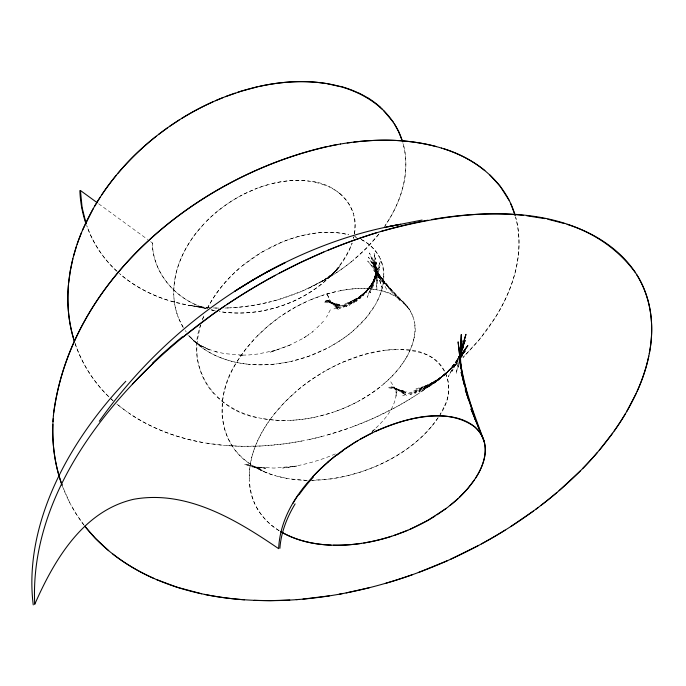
<?xml version="1.0" encoding="UTF-8"?>
<svg xmlns="http://www.w3.org/2000/svg" width="686" height="686" viewBox="0 0 686 686"><rect width="100%" height="100%" fill="white"/><g stroke="black" fill="none" stroke-linecap="round" stroke-linejoin="round"><path stroke-width="0.51" stroke-dasharray="3.43 2.57" d="M383.851 275.935C383.748 285.908 380.43 295.597 375.576 304.224M396.251 392.761L396.028 396.465L396.199 394.553C394.339 409.542 383.311 421.453 372.524 431.142M222.238 403.462L222.032 415.081L223.67 426.143M197.302 341.045C194.961 360.502 201.23 381.039 215.147 395.033M222.461 401.396C224.133 387.822 229.201 374.83 236.138 363.1M197.534 339.081L200.552 325.181M354.353 234.08L354.979 223.833L353.787 215.455M354.396 233.755C360.244 207.095 336.732 183.642 311.307 181.404M414.095 337.812C420.029 315.389 401.842 293.745 379.967 290.487M458.471 362.422L456.181 373.733L458.514 362.457M353.539 238.076L353.873 236.627M353.427 238.565L353.779 237.064M413.787 339.287C406.652 367.276 382.977 387.616 358.632 401.113M251.813 456.987L249.515 469.138L249.147 480.869M200.664 324.812C184.714 366.881 215.721 411.669 258.802 417.851M252.422 454.801C256.555 440.712 263.844 427.712 272.728 416.093M457.948 359.395L455.675 365.406L458.042 359.67M202.25 320.105L204.102 315.389M202.584 319.187L204.179 315.2M444.579 405.666C454.844 386.218 445.488 359.79 423.674 353.702M195.793 233.463C182.347 250.879 173.112 272.471 173.772 294.766M181.276 257.867C173.044 276.595 170.754 298.676 178.523 317.944M330.335 309.789L326.45 317.241M457.914 358.744L452.271 371.186L457.699 359.721M443.868 407.312L440.198 414.378M182.142 255.929C190.022 238.745 202.319 223.808 216.827 211.794M207.258 308.589C215.293 292.742 226.937 278.902 240.417 267.411M207.361 308.366C220.335 283.189 241.875 263.047 266.528 249.464M457.802 358.701L448.275 376.691L458.008 358.538M406.661 357.089C412.843 346.31 416.719 333.473 414.164 321.039M389.837 218.174C403.239 195.827 410.297 168.113 402.802 142.534M496.072 316.229C514.174 287.014 525.039 250.664 515.478 216.647M439.134 416.136C462.87 383.251 439.803 347.742 400.787 349.551M374.607 305.896L365.972 317.961L353.144 330.841M388.953 219.649L385.189 225.488M405.675 358.761L399.526 367.645M477.928 341.311C506.217 307.74 527.371 261.975 515.718 217.522M237.347 361.102L245.502 349.363L255.123 338.181M457.931 358.512L455.152 362.928L458.171 358.804M494.735 318.364L479.591 339.296L462.939 357.638M438.174 417.637L432.789 425.046M437.994 417.911C414.284 451.903 374.222 471.574 334.133 478.442M384.349 226.697C401.113 202.842 411.111 171.912 402.948 143.031M457.708 359.335L451.371 367.91L457.956 359.764M378.921 234.046L366.941 247.646L353.23 260.234M274.366 414.001L284.484 402.476L295.915 391.68M378.715 234.312C364.412 252.337 346.387 267.231 326.57 278.859M197.285 231.568L204.857 222.924M457.922 359.618L447.341 372.438L457.974 360.416M398.197 369.308L392.186 376.057M431.588 426.512C416.762 444.099 397.065 457.073 376.091 466.197M323.543 321.185L314.943 329.837M476.178 343.369L463.316 357.252M457.914 360.313L442.813 376.803L458.059 361.093L438.2 380.644L455.178 364.635L433.458 384.074L451.379 368.571L428.81 386.973L447.598 372.044L423.888 389.597L443.516 375.371L419.206 391.697L439.563 378.218L414.824 393.31L435.807 380.627L410.374 394.596L431.931 382.831L406.335 395.428M334.631 271.853L339.501 266.648L329.589 277.041M331.664 274.992C340.573 265.928 348.059 255.192 352.124 243.067C331.998 293.659 271.51 319.453 219.58 311.607M331.878 274.632L336.56 269.984L328.405 277.676L338.944 267.737M256.864 336.389L267.96 326.099L280.077 316.778M206.512 221.218C216.948 210.696 229.047 201.83 242.184 194.987M390.617 377.643L381.639 385.746M330.326 276.321C301.386 304.078 259.145 317.841 219.443 311.573M457.528 362.868L450.025 369.668M457.382 363.005C439.117 380.138 418.537 394.724 396.611 406.764M330.609 275.592L337.349 269.658L324.787 279.716L330.575 275.558L321.734 281.474L326.956 278.242L308.914 288.146L310.175 287.52M448.104 371.332L440.198 377.857M341.568 339.673C366.976 322.763 393.387 290.461 380.13 258.416M297.93 389.965C310.749 379.238 325.018 370.234 340.23 363.297M313.716 330.866L311.796 332.384L312.593 331.767M351.335 332.358C322.832 355.502 285.187 367.593 248.521 364.257M242.372 265.782L261.212 252.508L281.646 242.227M351.772 261.435C316.1 290.221 270.773 306.848 224.957 308.031M372.524 431.28L375.396 428.973L372.044 431.64M218.654 210.31C245.545 189.113 281.2 175.376 315.646 182.227M380.027 387.041C365.749 398.343 349.346 406.849 332.075 412.569M438.165 379.461L419.48 392.932M310.389 333.439L309.875 333.816M310.587 380.258C272.668 406.464 234.886 455.976 254.823 503.978M309 334.442L308.108 335.068M307.774 335.3L308.537 334.777M307.405 335.548L303.229 338.232L304.807 337.255M312.782 378.749L324.015 371.675M282.298 315.251L295.066 307.414M339.844 340.822L329.023 347.262M414.79 395.994L416.994 394.57M304.035 337.735L305.604 336.749M412.123 397.674C379.89 417.774 344.115 432.171 306.942 439.983M302.346 338.764L288.583 345.675L269.667 352.441L291.627 344.466M324.898 279.828L302.166 291.113L278.13 299.696M326.313 370.363C354.979 354.748 389.699 343.429 422.139 353.153M394.279 408.033L372.764 418.606L350.46 427.61M297.372 306.153L308.589 300.674M356.694 402.15C335.625 413.144 312.121 419.669 288.343 420.407M268.698 248.298C281.629 241.506 295.537 236.464 309.943 233.952M336.56 308.889L357.389 298.196L339.459 308.52L359.901 296.584L342.563 307.825L362.482 294.688L345.847 306.779L365.081 292.51L349.251 305.364L367.653 290.032L352.715 303.572L370.14 287.262L356.18 301.403L372.507 284.21L359.593 298.847L374.659 280.891L362.86 295.949L376.597 277.264L365.972 292.656L378.218 273.422L368.802 289.055L379.461 269.366L371.306 285.144L380.284 265.13L367.233 297.355L380.627 260.74L373.416 280.96L375.053 276.552L370.174 292.905L376.168 271.956L372.592 288.189L376.683 267.231L374.41 283.258L376.554 262.421L375.568 278.182L375.748 257.73L376.888 289.123L374.127 252.834L375.997 273.157L375.654 267.832L377.806 283.387L374.479 262.712L377.832 277.796L372.507 257.859L382.025 287.588L375.088 266.94L369.505 252.945L376.974 272.436L375.088 266.94L381.253 281.526L372.266 261.855L379.461 275.841L368.459 257.113L385.326 284.476L372.841 265.662L392.546 293.128L378.115 273.748L382.411 279.056L367.713 261.032L400.641 301.291L384.529 281.963L372.832 269.204L409.688 309.738L391.732 290.315L378.809 277.436L405.263 303.975M326.836 348.419L308.228 356.454L291.044 361.411M244.25 193.932L256.83 188.401M333.919 308.949L354.971 299.559M402.613 395.882L428.338 384.632M342.631 362.225L363.743 354.619L384.083 350.409M310.938 299.662L324.315 294.706M373.956 467.097L360.862 471.959L347.382 475.792M335.377 453.909C318.613 461.129 300.828 465.905 282.701 468.032L296.566 466.068L274.074 468.075L251.668 466.874L265.559 468.135L254.566 466.643L244.13 464.293L258.185 467.672L247.672 464.645L262.112 469.738L252.139 466.086L266.983 472.886M283.833 241.352C304.258 233.429 327.093 229.398 348.668 234.758M424.951 386.107L414.087 389.468M258.948 187.621L269.529 184.285M347.939 428.501L327.582 434.933M329.932 413.255L316.915 416.762M326.725 293.96L337.915 291.104M276.244 300.236L268.655 302.226M321.923 436.468C253.511 454.329 173.138 450.539 116.603 403.84L127.184 412.02M275.523 350.289L258.005 354.01L248.907 354.954L239.697 355.237L243.521 355.245L224.554 353.624L215.147 351.549L217.668 352.304L208.621 349.234L200.08 345.298L210.096 350.254L201.392 345.898L193.632 340.813L202.353 346.962L194.601 341.354L187.647 334.794M271.759 183.711C284.021 180.684 296.832 179.466 309.386 181.121M266.751 302.68L253.331 305.356L239.851 307.139M345.109 476.324L331.441 478.845L317.772 480.191M353.041 288.866C305.484 293.788 260.98 322.591 236.044 363.254C215.215 394.201 216.133 442.642 250.167 464.01M288.626 361.934L275.866 363.983M314.377 417.311C296.798 420.93 278.49 421.667 260.826 418.263M301.754 441.021L286.173 443.593M340.153 290.65C352.673 288.266 365.681 287.597 378.235 290.109M312.07 233.6C324.212 231.748 336.792 231.697 348.745 234.775M331.441 478.845L310.93 480.406M283.575 443.936L262.849 445.883M386.329 350.143L398.66 349.508M273.731 364.206C256.736 365.861 239.26 364.429 223.113 358.658M237.922 307.319L230.23 307.851M355.134 288.712C377.9 286.654 407.321 294.586 413.804 319.479M260.277 446.011L242.338 446.294L224.682 445.385M228.309 307.937L224.476 308.057M315.517 480.303L311.024 480.406M285.865 420.449C268.869 420.621 251.599 417.671 236.25 410.159M218.74 308.091L214.932 308.023M307.414 480.389C288.009 480.054 268.175 475.75 251.736 465.065M213.415 307.963L217.248 308.074M306.556 480.372L289.475 478.879M209.582 307.774L188.813 305.373L169.262 300.674M209.256 307.765C177.22 305.905 144.969 295.366 120.35 274.323M262.729 467.895L265.559 468.135M222.187 445.154L204.985 442.864M246.471 364.043C224.948 361.599 203.322 352.647 189.182 335.746M198.185 306.771L202.344 307.397L188.616 305.201M324.581 302.114L340.702 304.816L325.044 301.36L340.239 305.253L325.687 300.785L339.879 305.802L326.527 300.382L339.544 306.522L327.445 300.236L339.236 307.405L328.38 300.348L338.91 308.451L329.349 300.768L338.481 309.78L330.206 301.497L330.935 302.552L326.733 293.196L331.458 303.932M190.331 305.476L206.194 308.614M202.576 442.436C176.474 437.702 150.989 428.33 129.028 413.298M287.108 478.485L274.94 475.621M388.499 387.753L406.318 391.457M211.863 310.021L215.696 310.887L211.091 309.823M211.691 309.943L213.543 310.415M389.382 387.144L406.086 392.032L390.514 386.775L405.949 392.838L391.672 386.698L405.872 393.79L392.941 386.947L405.786 395.033L394.184 387.547L395.402 388.568M206.58 308.563C177.237 300.691 152.772 274.083 152.352 242.913L150.62 241.652M204.419 307.885L206.254 308.477M167.538 300.134C149.857 294.466 133.135 285.539 119.15 273.285M272.736 474.944C257.816 470.167 243.753 461.567 234.295 448.884M202.602 307.268C174.964 298.436 152.789 272.531 152.352 242.913M354.405 236.524L356.223 237.219M355.194 236.816L356.72 237.416M221.295 357.981C208.638 353.161 196.933 345.401 188.401 334.794M328.791 186.592L329.563 186.952M234.535 409.293L224.879 403.394L216.424 396.319M361.076 239.431C368.776 243.367 375.525 249.447 379.521 257.19M361.368 239.577C374.427 246 383.808 259.625 383.843 274.349M279.151 530.681C269.306 524.567 260.869 515.983 255.612 505.599M279.073 530.63C262.309 520.554 250.501 502.426 249.275 482.773M98.647 203.776L147.704 239.525M340.067 193.675C346.421 198.957 351.215 206.134 353.427 214.109M117.186 271.493C103.415 258.956 92.756 242.99 86.676 225.377M113.293 400.958C95.937 385.446 82.474 365.509 75.083 343.403M112.684 400.401C95.534 384.897 82.26 365.063 74.98 343.094M116.56 270.944C103.354 258.708 93.03 243.324 87.002 226.329M188.384 335.505L195.021 341.902M84.301 525.502C75.168 513.685 67.794 500.514 62.58 486.528M83.701 524.721L76.352 514.183L71.121 505.29M185.211 330.506L186.232 331.964M233.24 447.435L227.838 438.122L224.125 427.927M390.746 381.793L397.143 391.655L394.879 387.504L395.788 390.171M183.282 327.505L179.209 319.59M183.093 327.188C177.563 317.961 174.45 307.362 173.858 296.644M376.605 270.473L387.221 290.461M69.903 503.01L62.512 486.348M396.028 391.44L396.182 393.044L396.139 392.443M396.131 392.306L396.071 391.552M339.99 193.744A108.748 68.214 -29 0 0 334.125 189.593A90.646 57.29 -30.4 0 0 329.469 187.055M322.351 184.302A115.437 72.939 -30.4 0 1 328.645 186.746M315.5 182.433A96.64 61.671 -31.6 0 1 322.377 184.277M458.763 365.252L458.497 367.293L458.805 365.269"/><path stroke-width="1.03" d="M52.873 424.402C52.119 445.12 55.052 466.043 62.212 485.525M459.972 359.721L461.275 334.554L460.469 360.767M53.002 421.598L53.405 415.613M53.182 418.589C51.639 440.952 54.314 463.702 61.954 484.822M68.437 285.024C66.782 303.932 68.6 323.209 74.397 341.311M53.405 415.665C69.783 278.936 198.957 175.959 326.879 146.59M459.92 360.776L461.901 340.71L459.937 356.051M53.671 412.723C72.553 274.066 205.851 170.377 337.083 144.592M68.66 282.658L70.315 270.747L72.862 258.759M459.894 358.161L461.601 346.996L459.929 355.219M649.273 353.693C654.641 326.948 651.426 297.775 636.582 274.477M459.989 355.288L460.417 353.239M648.793 356.094C643.031 383.268 630.117 408.444 614.176 431.005M73.479 256.358L76.309 246.746M460.709 352.244L465.966 334.339L459.929 354.388M77.098 244.353C85.656 219.117 99.384 195.81 116.294 175.273M459.826 355.391L465.125 340.367L459.834 354.388M81.565 232.46C67.322 266.597 62.932 305.827 74.431 341.414M460.006 354.902L463.547 346.301L460.083 353.959M82.594 230.007L93.124 208.827M637.097 391.38C651.46 359.876 657.677 322.394 644.248 289.483C631.223 256.59 599.958 234.595 567.082 224.365M636.085 393.601L626.841 411.326M459.963 354.945L461.318 352.072L459.809 354.919M94.454 206.512L100.096 197.345M625.426 413.735C613.507 433.732 598.818 451.988 582.577 468.641M475.389 478.416C483.647 465.983 489.332 448.901 481.512 434.898M101.648 194.987C116.551 172.64 135.211 152.875 156.271 136.231M474.275 480.089L467.543 488.809L459.277 497.444M612.624 433.166L599.272 450.248M459.989 356.326L467.852 345.607L460.246 355.897M99.29 421.281C146.847 353.925 211.485 298.907 285.427 262.481L267.497 271.656L251.453 280.814L269.272 270.73L267.497 271.656C309.06 249.129 353.959 232.314 400.633 224.331L384.623 227.383M459.929 357.32L465.194 350.803L459.903 357.209M118.061 173.155C143.82 142.671 176.576 118.155 212.986 101.82M597.489 452.357C580.69 471.959 561.602 489.53 541.143 505.248M460.1 358.015L462.227 355.605L460.074 357.963M312.653 476.77L321.271 468.075M132.364 384.177C173.678 340.393 222.487 303.915 275.378 275.292M580.313 470.93L559.081 490.67M152.901 363.563C87.748 426.015 30.193 510.358 34.72 604.366C54.125 560.162 82.972 510.89 133.684 499.279C186.832 489.675 236.593 519.954 278.653 548.671C280.18 512.639 304.267 482.044 330.746 459.629A74.242 45.139 -34.8 0 1 333.55 457.416M457.768 498.859L447.941 507.117L436.982 514.86M327.959 462.012L330.112 460.16M556.843 492.582C533.588 512.296 508.163 529.386 481.392 543.938M330.669 459.731L334.982 456.241M449.973 505.531C471.522 488.955 501.312 452.074 474.918 426.949C445.223 406.009 405.203 418.383 374.89 431.64M182.828 337.229L212.043 314.831A278.653 173.318 -32 0 1 219.451 309.48M333.507 457.373C359.387 436.982 390.025 421.693 422.842 416.959C442.847 414.387 468.315 415.45 480.86 433.809M158.492 134.499L167.513 127.819M335.248 456.027L336.251 455.255M535.809 509.278L538.227 507.469M445.874 508.686L427.85 520.391L410.065 529.275M533.382 511.07L510.744 526.591M342.614 450.556L346.902 447.555M169.811 126.207L179.123 120.033M219.511 309.558L224.871 305.905M226.706 304.67C272.874 273.74 323.363 249.061 376.537 232.777M352.433 443.928L357.963 440.575M435.053 516.086C413.375 529.652 388.971 538.844 363.743 543.012M505.136 530.132C468.066 553.13 427.841 571.018 385.969 583.229M181.481 118.549C198.374 108.088 216.416 99.453 235.247 93.099M360.339 439.186L372.447 432.806M478.639 545.421L450.479 559.322M279.365 273.165L299.456 263.012L323.792 252.002M447.598 560.616L418.323 572.544M215.447 100.731L222.864 97.644M407.853 530.227L394.27 535.38M327.857 250.296C360.081 236.944 393.593 226.517 427.927 220.197M225.385 96.666L241.258 91.169L257.404 86.822M412.372 574.705C346.181 597.995 273.8 608.25 204.428 594.376M237.725 92.284C265.876 83.186 296.103 78.941 325.524 83.443M391.646 536.246C372.85 542.283 353.101 545.644 333.336 545.198M380.567 231.576C462.038 208.818 577.989 195.047 635.45 272.711M369.42 587.705L346.147 592.91M388.696 226.594L422.113 220.06M259.84 86.282C301.034 77.321 349.637 79.422 382.248 109.211M329.957 145.955L340.462 144.009M339.321 594.187L342.4 593.622M431.777 219.511C462.03 214.281 493.002 212.206 523.607 215.413M340.367 144.026C373.819 138.495 408.796 138.212 441.484 148.073M329.503 595.834L302.972 599.092M361.376 543.381C334.279 547.325 304.961 545.67 280.797 531.684M347.227 142.954L350.64 142.491M353.787 142.096C381.279 138.838 409.533 139.421 436.39 146.607M296.266 599.641L299.328 599.41M289.801 600.061L270.215 600.653L254.112 600.353M331.055 545.121C313.699 544.41 296.129 540.628 281.011 531.804M244.568 599.813C197.8 596.52 150.328 583.211 112.873 554.082M526.745 215.764L544.898 218.637M327.548 83.778L340.41 86.625M547.797 219.237L564.441 223.542M201.624 593.784L177.048 587.225L156.357 579.507M441.381 148.047C474.472 157.514 505.513 181.378 515.152 215.533M443.825 148.811C458.625 153.595 472.791 160.687 484.856 170.574M153.853 578.418C127.262 566.662 102.806 549.246 84.85 526.205M97.215 202.73L80.459 190.519L82.088 207.506L86.136 223.799M108.688 550.704L95.423 538.373L85.27 526.754M380.13 107.29C390.051 115.985 397.769 127.227 401.936 139.764M489.804 174.896L500.025 186.078L509.029 200.209M383.397 110.317L393.318 122.245M394.15 123.514L398.549 131.403L402.373 141.11M510.804 203.879L514.929 214.787M481.906 435.619L470.982 408.916L484.299 441.853L465.288 389.759L475.218 419.309M475.244 419.24L461.138 372.344L467.783 397.417M468.358 399.312L458.685 356.437L463.959 384.049M463.993 384.049L460.503 362.602L458.119 341.842L461.052 368.056M461.103 368.056L459.774 347.999L460.246 361.882M279.914 548.303A122.511 78.307 -33.3 0 1 295.126 503.884M33.245 604.906A360.947 233.772 -28.9 0 1 125.812 381.287M86.016 223.833A146.795 126.301 -30.4 0 1 79.868 190.605M152.301 363.288A344.535 211.177 -32 0 1 182.339 336.826M340.616 86.359A193.383 125.015 -32 0 1 351.258 89.9A170.771 110.352 -32 0 1 358.984 93.27M359.07 93.185A198.931 127.296 -30.5 0 1 368.296 98.261M368.382 98.175A180.821 115.625 -30.4 0 1 380.31 107.162M346.987 447.684A102.351 59.914 -35.1 0 1 352.51 444.082M336.483 455.521A170.248 97.515 -35.1 0 1 342.829 450.831M321.417 468.169A139.318 83.546 -35 0 1 328.088 462.115M299.207 494.589A124.209 76.892 -34.5 0 1 313.373 477.096M292.836 503.584A119.921 76.215 -33.7 0 1 298.642 494.477M253.743 279.502L234.964 291.113L253.743 279.502"/></g></svg>
